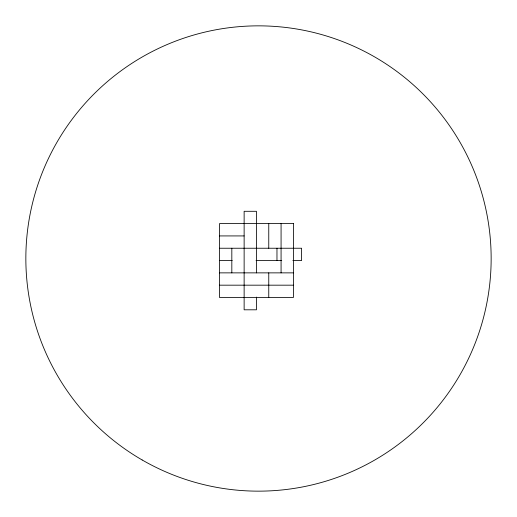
<?xml version="1.0" encoding="UTF-8"?>
<svg xmlns="http://www.w3.org/2000/svg" width="517" height="517" viewBox="0 0 517 517"><rect width="100%" height="100%" fill="white"/><g stroke="black" fill="none" stroke-linecap="round" stroke-linejoin="round"><path stroke-width="0.78" d="M219.505 235.926L244.134 235.926M219.505 248.238L301.598 248.238L301.598 260.555L292.861 260.555M219.505 260.555L232.217 260.555M256.051 260.555L281.739 260.555M219.505 272.866L293.391 272.866M219.505 285.177L293.391 285.177M281.074 223.609L281.074 272.866M276.97 248.238L276.97 260.555M268.762 223.609L268.762 248.238M268.762 272.866L268.762 297.495M256.445 272.866L256.445 211.298L244.134 211.298L244.134 309.806L256.445 309.806L256.445 297.094M231.823 248.238L231.823 272.866M293.391 223.609L219.505 223.609L219.505 297.495L293.391 297.495L293.391 223.609M142.175 459.981A232.65 232.65 0 0 0 491.15 258.5A232.65 232.65 0 0 0 142.175 57.019A232.65 232.65 0 0 0 142.175 459.981"/></g></svg>
